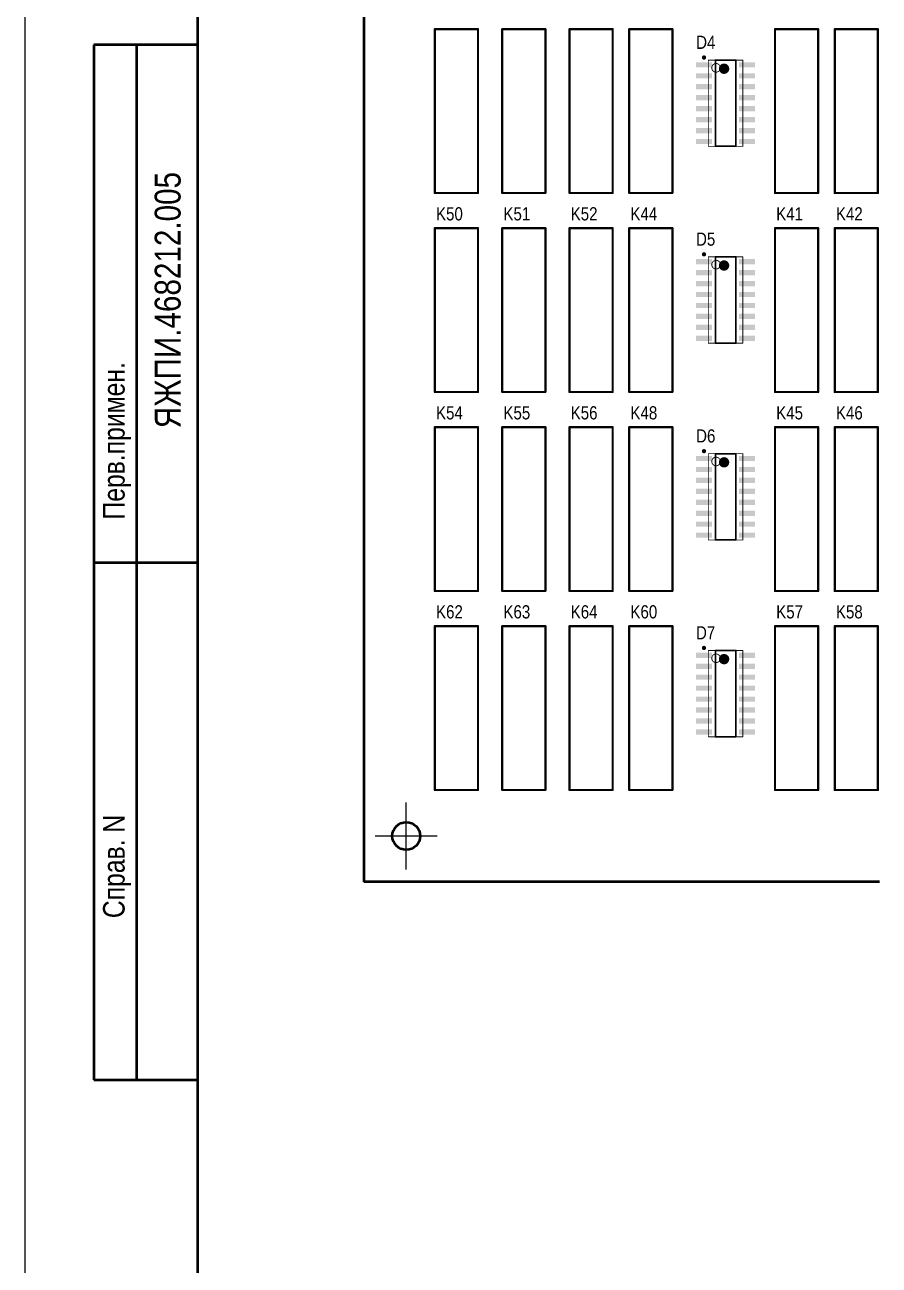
# Model space of a CAD drawing. Header units: millimetres. Extents: x 7140 to 8879, y -16257 to -5062.
# Drawn here: x 7139.6 to 7238.6, y -14798.5 to -14654.7 of the extents above; entities that cross this region are included whole.
import ezdxf

# ---------------------------------------------------------------- set-up
doc = ezdxf.new("R2010")
doc.units = ezdxf.units.MM
doc.linetypes.add('CENTER2', pattern=[28.575, 19.05, -3.175, 3.175, -3.175])
for name, color, linetype in [('BottomSolder', 6, 'Continuous'), ('Mechanical13', 56, 'Continuous'), ('TONK', 7, 'Continuous'), ('TopOverlay', 2, 'Continuous'), ('TopSolder', 216, 'Continuous'), ('Wire', 6, 'Continuous')]:
    doc.layers.add(name, color=color, linetype=linetype)
doc.layers.add('Gate', color=60, linetype='Continuous', lineweight=35)
doc.styles.get("Standard").update_dxf_attribs({"font": 'ARIALN.TTF', "height": 3.4})

msp = doc.modelspace()

# ---------------------------------------------------------------- linework, layer by layer
at = {"layer": 'BottomSolder', "lineweight": 50}
for p in [(7178.87499, -14560.5602), (7238.60301, -14754.0777)]:
    msp.add_line(p, (7178.87499, -14754.0777), dxfattribs=at)
at = {"layer": 'Gate', "color": 0, "lineweight": 50}
for p, q in [((7159.57875, -14533.53316), (7159.57875, -14944.0389)), ((7159.57875, -14657.0389), (7147.57875, -14657.0389)), ((7147.57875, -14657.0389), (7147.57875, -14777.0389)), ((7152.57875, -14777.0389), (7152.57875, -14657.0389)), ((7147.57875, -14717.0389), (7159.57875, -14717.0389)), ((7147.57875, -14777.0389), (7159.57875, -14777.0389))]:
    msp.add_line(p, q, dxfattribs=at)
at = {"layer": 'Gate', "color": 0}
msp.add_line((7159.57875, -14777.0389), (7159.57875, -14657.0389), dxfattribs=at)
at = {"layer": 'Mechanical13', "const_width": 0.1}
for points in [[(7218.78496, -14658.79306), (7222.785, -14658.79306)], [(7218.78496, -14668.79304), (7218.78496, -14658.79306)], [(7222.785, -14668.79304), (7222.785, -14658.79306)], [(7218.78496, -14668.79304), (7222.785, -14668.79304)], [(7218.78496, -14681.61674), (7222.785, -14681.61674)], [(7218.78496, -14691.61672), (7218.78496, -14681.61674)], [(7222.785, -14691.61672), (7222.785, -14681.61674)], [(7218.78496, -14691.61672), (7222.785, -14691.61672)], [(7218.78496, -14704.44047), (7222.785, -14704.44047)], [(7218.78496, -14714.4405), (7218.78496, -14704.44047)], [(7222.785, -14714.4405), (7222.785, -14704.44047)], [(7218.78496, -14714.4405), (7222.785, -14714.4405)], [(7218.78496, -14727.2642), (7222.785, -14727.2642)], [(7218.78496, -14737.26418), (7218.78496, -14727.2642)], [(7222.785, -14737.26418), (7222.785, -14727.2642)], [(7218.78496, -14737.26418), (7222.785, -14737.26418)]]:
    msp.add_lwpolyline(points, dxfattribs=at)
at = {"layer": 'Mechanical13'}
for points, const_width in [([(7218.75996, -14658.79306, 1), (7218.80995, -14658.79306, 1)], 0.05), ([(7218.75996, -14658.79306, 1), (7218.80995, -14658.79306, 1)], 0.05), ([(7222.76, -14658.79306, 1), (7222.81, -14658.79306, 1)], 0.05), ([(7222.76, -14658.79306, 1), (7222.81, -14658.79306, 1)], 0.05), ([(7220.18499, -14659.69306, 1), (7219.18499, -14659.69306, 1)], 0.1), ([(7219.15999, -14659.69306, 1), (7219.20999, -14659.69306, 1)], 0.05), ([(7220.15999, -14659.69306, 1), (7220.20999, -14659.69306, 1)], 0.05), ([(7218.75996, -14668.79304, 1), (7218.80995, -14668.79304, 1)], 0.05), ([(7218.75996, -14668.79304, 1), (7218.80995, -14668.79304, 1)], 0.05), ([(7222.76, -14668.79304, 1), (7222.81, -14668.79304, 1)], 0.05), ([(7222.76, -14668.79304, 1), (7222.81, -14668.79304, 1)], 0.05), ([(7218.75996, -14681.61674, 1), (7218.80995, -14681.61674, 1)], 0.05), ([(7218.75996, -14681.61674, 1), (7218.80995, -14681.61674, 1)], 0.05), ([(7222.76, -14681.61674, 1), (7222.81, -14681.61674, 1)], 0.05), ([(7222.76, -14681.61674, 1), (7222.81, -14681.61674, 1)], 0.05), ([(7220.18499, -14682.51674, 1), (7219.18499, -14682.51674, 1)], 0.1), ([(7219.15999, -14682.51674, 1), (7219.20999, -14682.51674, 1)], 0.05), ([(7220.15999, -14682.51674, 1), (7220.20999, -14682.51674, 1)], 0.05), ([(7218.75996, -14691.61672, 1), (7218.80995, -14691.61672, 1)], 0.05), ([(7218.75996, -14691.61672, 1), (7218.80995, -14691.61672, 1)], 0.05), ([(7222.76, -14691.61672, 1), (7222.81, -14691.61672, 1)], 0.05), ([(7222.76, -14691.61672, 1), (7222.81, -14691.61672, 1)], 0.05), ([(7218.75996, -14704.44047, 1), (7218.80995, -14704.44047, 1)], 0.05), ([(7218.75996, -14704.44047, 1), (7218.80995, -14704.44047, 1)], 0.05), ([(7220.18499, -14705.34047, 1), (7219.18499, -14705.34047, 1)], 0.1), ([(7222.76, -14704.44047, 1), (7222.81, -14704.44047, 1)], 0.05), ([(7222.76, -14704.44047, 1), (7222.81, -14704.44047, 1)], 0.05), ([(7219.15999, -14705.34047, 1), (7219.20999, -14705.34047, 1)], 0.05), ([(7220.15999, -14705.34047, 1), (7220.20999, -14705.34047, 1)], 0.05), ([(7218.75996, -14714.4405, 1), (7218.80995, -14714.4405, 1)], 0.05), ([(7218.75996, -14714.4405, 1), (7218.80995, -14714.4405, 1)], 0.05), ([(7222.76, -14714.4405, 1), (7222.81, -14714.4405, 1)], 0.05), ([(7222.76, -14714.4405, 1), (7222.81, -14714.4405, 1)], 0.05), ([(7218.75996, -14727.2642, 1), (7218.80995, -14727.2642, 1)], 0.05), ([(7218.75996, -14727.2642, 1), (7218.80995, -14727.2642, 1)], 0.05), ([(7220.18499, -14728.1642, 1), (7219.18499, -14728.1642, 1)], 0.1), ([(7222.76, -14727.2642, 1), (7222.81, -14727.2642, 1)], 0.05), ([(7222.76, -14727.2642, 1), (7222.81, -14727.2642, 1)], 0.05), ([(7219.15999, -14728.1642, 1), (7219.20999, -14728.1642, 1)], 0.05), ([(7220.15999, -14728.1642, 1), (7220.20999, -14728.1642, 1)], 0.05), ([(7218.75996, -14737.26418, 1), (7218.80995, -14737.26418, 1)], 0.05), ([(7218.75996, -14737.26418, 1), (7218.80995, -14737.26418, 1)], 0.05), ([(7222.76, -14737.26418, 1), (7222.81, -14737.26418, 1)], 0.05), ([(7222.76, -14737.26418, 1), (7222.81, -14737.26418, 1)], 0.05)]:
    msp.add_lwpolyline(points, format="xyb", close=True, dxfattribs=dict(at, const_width=const_width))
at = {"layer": 'TONK', "linetype": 'CENTER2'}
for p, q in [((7183.77749, -14752.66794), (7183.77749, -14744.88746)), ((7187.38199, -14748.7777), (7180.17298, -14748.7777))]:
    msp.add_line(p, q, dxfattribs=at)
at = {"layer": 'TopOverlay'}
for points, const_width in [([(7187.09556, -14674.20405), (7187.09556, -14655.20704)], 0.254), ([(7187.09556, -14655.20704), (7192.09855, -14655.20704)], 0.254), ([(7192.09855, -14674.20705), (7192.09855, -14655.20704)], 0.254), ([(7194.9055, -14674.20405), (7194.9055, -14655.20704)], 0.254), ([(7194.9055, -14655.20704), (7199.90849, -14655.20704)], 0.254), ([(7199.90849, -14674.20705), (7199.90849, -14655.20704)], 0.254), ([(7202.70101, -14674.20405), (7202.70101, -14655.20704)], 0.254), ([(7202.70101, -14655.20704), (7207.704, -14655.20704)], 0.254), ([(7207.704, -14674.20705), (7207.704, -14655.20704)], 0.254), ([(7209.62251, -14674.20405), (7209.62251, -14655.20704)], 0.254), ([(7209.62251, -14655.20704), (7214.6255, -14655.20704)], 0.254), ([(7214.6255, -14674.20705), (7214.6255, -14655.20704)], 0.254), ([(7226.51351, -14674.20405), (7226.51351, -14655.20704)], 0.254), ([(7226.51351, -14655.20704), (7231.51655, -14655.20704)], 0.254), ([(7231.51655, -14674.20705), (7231.51655, -14655.20704)], 0.254), ([(7233.43501, -14674.20405), (7233.43501, -14655.20704)], 0.254), ([(7233.43501, -14655.20704), (7238.438, -14655.20704)], 0.254), ([(7238.438, -14674.20705), (7238.438, -14655.20704)], 0.254), ([(7219.61, -14658.79306), (7221.95996, -14658.79306)], 0.2), ([(7219.61, -14668.79304), (7219.61, -14658.79306)], 0.2), ([(7221.95996, -14668.79304), (7221.95996, -14658.79306)], 0.2), ([(7219.61, -14668.79304), (7221.95996, -14668.79304)], 0.2), ([(7187.09556, -14674.20405), (7187.09856, -14674.20705)], 0.254), ([(7187.09856, -14674.20705), (7192.09855, -14674.20705)], 0.254), ([(7194.9055, -14674.20405), (7194.9085, -14674.20705)], 0.254), ([(7194.9085, -14674.20705), (7199.90849, -14674.20705)], 0.254), ([(7202.70101, -14674.20405), (7202.70401, -14674.20705)], 0.254), ([(7202.70401, -14674.20705), (7207.704, -14674.20705)], 0.254), ([(7209.62251, -14674.20405), (7209.62551, -14674.20705)], 0.254), ([(7209.62551, -14674.20705), (7214.6255, -14674.20705)], 0.254), ([(7226.51351, -14674.20405), (7226.51656, -14674.20705)], 0.254), ([(7226.51656, -14674.20705), (7231.51655, -14674.20705)], 0.254), ([(7233.43501, -14674.20405), (7233.43801, -14674.20705)], 0.254), ([(7233.43801, -14674.20705), (7238.438, -14674.20705)], 0.254), ([(7187.09556, -14697.28178), (7187.09556, -14678.28477)], 0.254), ([(7187.09556, -14678.28477), (7192.0986, -14678.28477)], 0.254), ([(7192.0986, -14697.28478), (7192.0986, -14678.28477)], 0.254), ([(7194.9055, -14697.28178), (7194.9055, -14678.28477)], 0.254), ([(7194.9055, -14678.28477), (7199.90849, -14678.28477)], 0.254), ([(7199.90849, -14697.28478), (7199.90849, -14678.28477)], 0.254), ([(7202.70101, -14697.28178), (7202.70101, -14678.28477)], 0.254), ([(7202.70101, -14678.28477), (7207.704, -14678.28477)], 0.254), ([(7207.704, -14697.28478), (7207.704, -14678.28477)], 0.254), ([(7209.62251, -14697.28178), (7209.62251, -14678.28477)], 0.254), ([(7209.62251, -14678.28477), (7214.6255, -14678.28477)], 0.254), ([(7214.6255, -14697.28478), (7214.6255, -14678.28477)], 0.254), ([(7226.51351, -14697.28178), (7226.51351, -14678.28477)], 0.254), ([(7226.51351, -14678.28477), (7231.5165, -14678.28477)], 0.254), ([(7231.5165, -14697.28478), (7231.5165, -14678.28477)], 0.254), ([(7233.43501, -14697.28178), (7233.43501, -14678.28477)], 0.254), ([(7233.43501, -14678.28477), (7238.43805, -14678.28477)], 0.254), ([(7238.43805, -14697.28478), (7238.43805, -14678.28477)], 0.254), ([(7219.61, -14681.61674), (7221.95996, -14681.61674)], 0.2), ([(7219.61, -14691.61672), (7219.61, -14681.61674)], 0.2), ([(7221.95996, -14691.61672), (7221.95996, -14681.61674)], 0.2), ([(7219.61, -14691.61672), (7221.95996, -14691.61672)], 0.2), ([(7187.09556, -14697.28178), (7187.09856, -14697.28478)], 0.254), ([(7187.09856, -14697.28478), (7192.0986, -14697.28478)], 0.254), ([(7194.9055, -14697.28178), (7194.9085, -14697.28478)], 0.254), ([(7194.9085, -14697.28478), (7199.90849, -14697.28478)], 0.254), ([(7202.70101, -14697.28178), (7202.70401, -14697.28478)], 0.254), ([(7202.70401, -14697.28478), (7207.704, -14697.28478)], 0.254), ([(7209.62251, -14697.28178), (7209.62551, -14697.28478)], 0.254), ([(7209.62551, -14697.28478), (7214.6255, -14697.28478)], 0.254), ([(7226.51351, -14697.28178), (7226.51651, -14697.28478)], 0.254), ([(7226.51651, -14697.28478), (7231.5165, -14697.28478)], 0.254), ([(7233.43501, -14697.28178), (7233.43801, -14697.28478)], 0.254), ([(7233.43801, -14697.28478), (7238.43805, -14697.28478)], 0.254), ([(7187.09556, -14720.35946), (7187.09556, -14701.36244)], 0.254), ([(7187.09556, -14701.36244), (7192.09855, -14701.36244)], 0.254), ([(7192.09855, -14720.36246), (7192.09855, -14701.36244)], 0.254), ([(7194.9055, -14720.35946), (7194.9055, -14701.36244)], 0.254), ([(7194.9055, -14701.36244), (7199.90849, -14701.36244)], 0.254), ([(7199.90849, -14720.36246), (7199.90849, -14701.36244)], 0.254), ([(7202.70101, -14720.35946), (7202.70101, -14701.36244)], 0.254), ([(7202.70101, -14701.36244), (7207.704, -14701.36244)], 0.254), ([(7207.704, -14720.36246), (7207.704, -14701.36244)], 0.254), ([(7209.62251, -14720.35946), (7209.62251, -14701.36244)], 0.254), ([(7209.62251, -14701.36244), (7214.6255, -14701.36244)], 0.254), ([(7214.6255, -14720.36246), (7214.6255, -14701.36244)], 0.254), ([(7226.51351, -14720.35946), (7226.51351, -14701.36244)], 0.254), ([(7226.51351, -14701.36244), (7231.51655, -14701.36244)], 0.254), ([(7231.51655, -14720.36246), (7231.51655, -14701.36244)], 0.254), ([(7233.43501, -14720.35946), (7233.43501, -14701.36244)], 0.254), ([(7233.43501, -14701.36244), (7238.438, -14701.36244)], 0.254), ([(7238.438, -14720.36246), (7238.438, -14701.36244)], 0.254), ([(7219.61, -14704.44047), (7221.95996, -14704.44047)], 0.2), ([(7219.61, -14714.4405), (7219.61, -14704.44047)], 0.2), ([(7221.95996, -14714.4405), (7221.95996, -14704.44047)], 0.2), ([(7219.61, -14714.4405), (7221.95996, -14714.4405)], 0.2), ([(7187.09556, -14720.35946), (7187.09856, -14720.36246)], 0.254), ([(7187.09856, -14720.36246), (7192.09855, -14720.36246)], 0.254), ([(7194.9055, -14720.35946), (7194.9085, -14720.36246)], 0.254), ([(7194.9085, -14720.36246), (7199.90849, -14720.36246)], 0.254), ([(7202.70101, -14720.35946), (7202.70401, -14720.36246)], 0.254), ([(7202.70401, -14720.36246), (7207.704, -14720.36246)], 0.254), ([(7209.62251, -14720.35946), (7209.62551, -14720.36246)], 0.254), ([(7209.62551, -14720.36246), (7214.6255, -14720.36246)], 0.254), ([(7226.51351, -14720.35946), (7226.51656, -14720.36246)], 0.254), ([(7226.51656, -14720.36246), (7231.51655, -14720.36246)], 0.254), ([(7233.43501, -14720.35946), (7233.43801, -14720.36246)], 0.254), ([(7233.43801, -14720.36246), (7238.438, -14720.36246)], 0.254), ([(7187.09556, -14743.43719), (7187.09556, -14724.44017)], 0.254), ([(7187.09556, -14724.44017), (7192.09855, -14724.44017)], 0.254), ([(7192.09855, -14743.44019), (7192.09855, -14724.44017)], 0.254), ([(7194.9055, -14743.43719), (7194.9055, -14724.44017)], 0.254), ([(7194.9055, -14724.44017), (7199.90849, -14724.44017)], 0.254), ([(7199.90849, -14743.44019), (7199.90849, -14724.44017)], 0.254), ([(7202.70101, -14743.43719), (7202.70101, -14724.44017)], 0.254), ([(7202.70101, -14724.44017), (7207.704, -14724.44017)], 0.254), ([(7207.704, -14743.44019), (7207.704, -14724.44017)], 0.254), ([(7209.62251, -14743.43719), (7209.62251, -14724.44017)], 0.254), ([(7209.62251, -14724.44017), (7214.6255, -14724.44017)], 0.254), ([(7214.6255, -14743.44019), (7214.6255, -14724.44017)], 0.254), ([(7226.51351, -14743.43719), (7226.51351, -14724.44017)], 0.254), ([(7226.51351, -14724.44017), (7231.5165, -14724.44017)], 0.254), ([(7231.5165, -14743.44019), (7231.5165, -14724.44017)], 0.254), ([(7233.43501, -14743.43719), (7233.43501, -14724.44017)], 0.254), ([(7233.43501, -14724.44017), (7238.43805, -14724.44017)], 0.254), ([(7238.43805, -14743.44019), (7238.43805, -14724.44017)], 0.254), ([(7219.61, -14727.2642), (7221.95996, -14727.2642)], 0.2), ([(7219.61, -14737.26418), (7219.61, -14727.2642)], 0.2), ([(7221.95996, -14737.26418), (7221.95996, -14727.2642)], 0.2), ([(7219.61, -14737.26418), (7221.95996, -14737.26418)], 0.2), ([(7187.09556, -14743.43719), (7187.09856, -14743.44019)], 0.254), ([(7187.09856, -14743.44019), (7192.09855, -14743.44019)], 0.254), ([(7194.9055, -14743.43719), (7194.9085, -14743.44019)], 0.254), ([(7194.9085, -14743.44019), (7199.90849, -14743.44019)], 0.254), ([(7202.70101, -14743.43719), (7202.70401, -14743.44019)], 0.254), ([(7202.70401, -14743.44019), (7207.704, -14743.44019)], 0.254), ([(7209.62251, -14743.43719), (7209.62551, -14743.44019)], 0.254), ([(7209.62551, -14743.44019), (7214.6255, -14743.44019)], 0.254), ([(7226.51351, -14743.43719), (7226.51651, -14743.44019)], 0.254), ([(7226.51651, -14743.44019), (7231.5165, -14743.44019)], 0.254), ([(7233.43501, -14743.43719), (7233.43801, -14743.44019)], 0.254), ([(7233.43801, -14743.44019), (7238.43805, -14743.44019)], 0.254)]:
    msp.add_lwpolyline(points, dxfattribs=dict(at, const_width=const_width))
for points, const_width in [([(7187.03206, -14655.20704, 1), (7187.15906, -14655.20704, 1)], 0.127), ([(7187.03206, -14655.20704, 1), (7187.15906, -14655.20704, 1)], 0.127), ([(7192.03505, -14655.20704, 1), (7192.16205, -14655.20704, 1)], 0.127), ([(7192.03505, -14655.20704, 1), (7192.16205, -14655.20704, 1)], 0.127), ([(7194.842, -14655.20704, 1), (7194.969, -14655.20704, 1)], 0.127), ([(7194.842, -14655.20704, 1), (7194.969, -14655.20704, 1)], 0.127), ([(7199.84499, -14655.20704, 1), (7199.97199, -14655.20704, 1)], 0.127), ([(7199.84499, -14655.20704, 1), (7199.97199, -14655.20704, 1)], 0.127), ([(7202.63751, -14655.20704, 1), (7202.76451, -14655.20704, 1)], 0.127), ([(7202.63751, -14655.20704, 1), (7202.76451, -14655.20704, 1)], 0.127), ([(7207.6405, -14655.20704, 1), (7207.7675, -14655.20704, 1)], 0.127), ([(7207.6405, -14655.20704, 1), (7207.7675, -14655.20704, 1)], 0.127), ([(7209.55901, -14655.20704, 1), (7209.68601, -14655.20704, 1)], 0.127), ([(7209.55901, -14655.20704, 1), (7209.68601, -14655.20704, 1)], 0.127), ([(7214.562, -14655.20704, 1), (7214.689, -14655.20704, 1)], 0.127), ([(7214.562, -14655.20704, 1), (7214.689, -14655.20704, 1)], 0.127), ([(7226.45001, -14655.20704, 1), (7226.57701, -14655.20704, 1)], 0.127), ([(7226.45001, -14655.20704, 1), (7226.57701, -14655.20704, 1)], 0.127), ([(7231.45305, -14655.20704, 1), (7231.58005, -14655.20704, 1)], 0.127), ([(7231.45305, -14655.20704, 1), (7231.58005, -14655.20704, 1)], 0.127), ([(7233.37151, -14655.20704, 1), (7233.49851, -14655.20704, 1)], 0.127), ([(7233.37151, -14655.20704, 1), (7233.49851, -14655.20704, 1)], 0.127), ([(7238.3745, -14655.20704, 1), (7238.5015, -14655.20704, 1)], 0.127), ([(7238.3745, -14655.20704, 1), (7238.5015, -14655.20704, 1)], 0.127), ([(7218.40999, -14658.49806, 1), (7218.15999, -14658.49806, 1)], 0.25), ([(7218.09749, -14658.49806, 1), (7218.22249, -14658.49806, 1)], 0.125), ([(7218.34749, -14658.49806, 1), (7218.47249, -14658.49806, 1)], 0.125), ([(7219.56, -14658.79306, 1), (7219.66, -14658.79306, 1)], 0.1), ([(7219.56, -14658.79306, 1), (7219.66, -14658.79306, 1)], 0.1), ([(7221.90996, -14658.79306, 1), (7222.00996, -14658.79306, 1)], 0.1), ([(7221.90996, -14658.79306, 1), (7222.00996, -14658.79306, 1)], 0.1), ([(7220.90999, -14659.79306, 1), (7220.30999, -14659.79306, 1)], 0.6), ([(7220.15999, -14659.79306, 1), (7220.45999, -14659.79306, 1)], 0.3), ([(7220.75999, -14659.79306, 1), (7221.05999, -14659.79306, 1)], 0.3), ([(7219.56, -14668.79304, 1), (7219.66, -14668.79304, 1)], 0.1), ([(7219.56, -14668.79304, 1), (7219.66, -14668.79304, 1)], 0.1), ([(7221.90996, -14668.79304, 1), (7222.00996, -14668.79304, 1)], 0.1), ([(7221.90996, -14668.79304, 1), (7222.00996, -14668.79304, 1)], 0.1), ([(7187.03206, -14674.20405, 1), (7187.15906, -14674.20405, 1)], 0.127), ([(7187.03206, -14674.20405, 1), (7187.15906, -14674.20405, 1)], 0.127), ([(7187.03506, -14674.20705, 1), (7187.16206, -14674.20705, 1)], 0.127), ([(7187.03506, -14674.20705, 1), (7187.16206, -14674.20705, 1)], 0.127), ([(7192.03505, -14674.20705, 1), (7192.16205, -14674.20705, 1)], 0.127), ([(7192.03505, -14674.20705, 1), (7192.16205, -14674.20705, 1)], 0.127), ([(7194.842, -14674.20405, 1), (7194.969, -14674.20405, 1)], 0.127), ([(7194.842, -14674.20405, 1), (7194.969, -14674.20405, 1)], 0.127), ([(7194.845, -14674.20705, 1), (7194.972, -14674.20705, 1)], 0.127), ([(7194.845, -14674.20705, 1), (7194.972, -14674.20705, 1)], 0.127), ([(7199.84499, -14674.20705, 1), (7199.97199, -14674.20705, 1)], 0.127), ([(7199.84499, -14674.20705, 1), (7199.97199, -14674.20705, 1)], 0.127), ([(7202.63751, -14674.20405, 1), (7202.76451, -14674.20405, 1)], 0.127), ([(7202.63751, -14674.20405, 1), (7202.76451, -14674.20405, 1)], 0.127), ([(7202.64051, -14674.20705, 1), (7202.76751, -14674.20705, 1)], 0.127), ([(7202.64051, -14674.20705, 1), (7202.76751, -14674.20705, 1)], 0.127), ([(7207.6405, -14674.20705, 1), (7207.7675, -14674.20705, 1)], 0.127), ([(7207.6405, -14674.20705, 1), (7207.7675, -14674.20705, 1)], 0.127), ([(7209.55901, -14674.20405, 1), (7209.68601, -14674.20405, 1)], 0.127), ([(7209.55901, -14674.20405, 1), (7209.68601, -14674.20405, 1)], 0.127), ([(7209.56201, -14674.20705, 1), (7209.68901, -14674.20705, 1)], 0.127), ([(7209.56201, -14674.20705, 1), (7209.68901, -14674.20705, 1)], 0.127), ([(7214.562, -14674.20705, 1), (7214.689, -14674.20705, 1)], 0.127), ([(7214.562, -14674.20705, 1), (7214.689, -14674.20705, 1)], 0.127), ([(7226.45001, -14674.20405, 1), (7226.57701, -14674.20405, 1)], 0.127), ([(7226.45001, -14674.20405, 1), (7226.57701, -14674.20405, 1)], 0.127), ([(7226.45306, -14674.20705, 1), (7226.58006, -14674.20705, 1)], 0.127), ([(7226.45306, -14674.20705, 1), (7226.58006, -14674.20705, 1)], 0.127), ([(7231.45305, -14674.20705, 1), (7231.58005, -14674.20705, 1)], 0.127), ([(7231.45305, -14674.20705, 1), (7231.58005, -14674.20705, 1)], 0.127), ([(7233.37151, -14674.20405, 1), (7233.49851, -14674.20405, 1)], 0.127), ([(7233.37151, -14674.20405, 1), (7233.49851, -14674.20405, 1)], 0.127), ([(7233.37451, -14674.20705, 1), (7233.50151, -14674.20705, 1)], 0.127), ([(7233.37451, -14674.20705, 1), (7233.50151, -14674.20705, 1)], 0.127), ([(7238.3745, -14674.20705, 1), (7238.5015, -14674.20705, 1)], 0.127), ([(7238.3745, -14674.20705, 1), (7238.5015, -14674.20705, 1)], 0.127), ([(7187.03206, -14678.28477, 1), (7187.15906, -14678.28477, 1)], 0.127), ([(7187.03206, -14678.28477, 1), (7187.15906, -14678.28477, 1)], 0.127), ([(7192.0351, -14678.28477, 1), (7192.1621, -14678.28477, 1)], 0.127), ([(7192.0351, -14678.28477, 1), (7192.1621, -14678.28477, 1)], 0.127), ([(7194.842, -14678.28477, 1), (7194.969, -14678.28477, 1)], 0.127), ([(7194.842, -14678.28477, 1), (7194.969, -14678.28477, 1)], 0.127), ([(7199.84499, -14678.28477, 1), (7199.97199, -14678.28477, 1)], 0.127), ([(7199.84499, -14678.28477, 1), (7199.97199, -14678.28477, 1)], 0.127), ([(7202.63751, -14678.28477, 1), (7202.76451, -14678.28477, 1)], 0.127), ([(7202.63751, -14678.28477, 1), (7202.76451, -14678.28477, 1)], 0.127), ([(7207.6405, -14678.28477, 1), (7207.7675, -14678.28477, 1)], 0.127), ([(7207.6405, -14678.28477, 1), (7207.7675, -14678.28477, 1)], 0.127), ([(7209.55901, -14678.28477, 1), (7209.68601, -14678.28477, 1)], 0.127), ([(7209.55901, -14678.28477, 1), (7209.68601, -14678.28477, 1)], 0.127), ([(7214.562, -14678.28477, 1), (7214.689, -14678.28477, 1)], 0.127), ([(7214.562, -14678.28477, 1), (7214.689, -14678.28477, 1)], 0.127), ([(7226.45001, -14678.28477, 1), (7226.57701, -14678.28477, 1)], 0.127), ([(7226.45001, -14678.28477, 1), (7226.57701, -14678.28477, 1)], 0.127), ([(7231.453, -14678.28477, 1), (7231.58, -14678.28477, 1)], 0.127), ([(7231.453, -14678.28477, 1), (7231.58, -14678.28477, 1)], 0.127), ([(7233.37151, -14678.28477, 1), (7233.49851, -14678.28477, 1)], 0.127), ([(7233.37151, -14678.28477, 1), (7233.49851, -14678.28477, 1)], 0.127), ([(7238.37455, -14678.28477, 1), (7238.50155, -14678.28477, 1)], 0.127), ([(7238.37455, -14678.28477, 1), (7238.50155, -14678.28477, 1)], 0.127), ([(7218.40999, -14681.32174, 1), (7218.15999, -14681.32174, 1)], 0.25), ([(7218.09749, -14681.32174, 1), (7218.22249, -14681.32174, 1)], 0.125), ([(7218.34749, -14681.32174, 1), (7218.47249, -14681.32174, 1)], 0.125), ([(7219.56, -14681.61674, 1), (7219.66, -14681.61674, 1)], 0.1), ([(7219.56, -14681.61674, 1), (7219.66, -14681.61674, 1)], 0.1), ([(7221.90996, -14681.61674, 1), (7222.00996, -14681.61674, 1)], 0.1), ([(7221.90996, -14681.61674, 1), (7222.00996, -14681.61674, 1)], 0.1), ([(7220.90999, -14682.61674, 1), (7220.30999, -14682.61674, 1)], 0.6), ([(7220.15999, -14682.61674, 1), (7220.45999, -14682.61674, 1)], 0.3), ([(7220.75999, -14682.61674, 1), (7221.05999, -14682.61674, 1)], 0.3), ([(7219.56, -14691.61672, 1), (7219.66, -14691.61672, 1)], 0.1), ([(7219.56, -14691.61672, 1), (7219.66, -14691.61672, 1)], 0.1), ([(7221.90996, -14691.61672, 1), (7222.00996, -14691.61672, 1)], 0.1), ([(7221.90996, -14691.61672, 1), (7222.00996, -14691.61672, 1)], 0.1), ([(7187.03206, -14697.28178, 1), (7187.15906, -14697.28178, 1)], 0.127), ([(7187.03206, -14697.28178, 1), (7187.15906, -14697.28178, 1)], 0.127), ([(7187.03506, -14697.28478, 1), (7187.16206, -14697.28478, 1)], 0.127), ([(7187.03506, -14697.28478, 1), (7187.16206, -14697.28478, 1)], 0.127), ([(7192.0351, -14697.28478, 1), (7192.1621, -14697.28478, 1)], 0.127), ([(7192.0351, -14697.28478, 1), (7192.1621, -14697.28478, 1)], 0.127), ([(7194.842, -14697.28178, 1), (7194.969, -14697.28178, 1)], 0.127), ([(7194.842, -14697.28178, 1), (7194.969, -14697.28178, 1)], 0.127), ([(7194.845, -14697.28478, 1), (7194.972, -14697.28478, 1)], 0.127), ([(7194.845, -14697.28478, 1), (7194.972, -14697.28478, 1)], 0.127), ([(7199.84499, -14697.28478, 1), (7199.97199, -14697.28478, 1)], 0.127), ([(7199.84499, -14697.28478, 1), (7199.97199, -14697.28478, 1)], 0.127), ([(7202.63751, -14697.28178, 1), (7202.76451, -14697.28178, 1)], 0.127), ([(7202.63751, -14697.28178, 1), (7202.76451, -14697.28178, 1)], 0.127), ([(7202.64051, -14697.28478, 1), (7202.76751, -14697.28478, 1)], 0.127), ([(7202.64051, -14697.28478, 1), (7202.76751, -14697.28478, 1)], 0.127), ([(7207.6405, -14697.28478, 1), (7207.7675, -14697.28478, 1)], 0.127), ([(7207.6405, -14697.28478, 1), (7207.7675, -14697.28478, 1)], 0.127), ([(7209.55901, -14697.28178, 1), (7209.68601, -14697.28178, 1)], 0.127), ([(7209.55901, -14697.28178, 1), (7209.68601, -14697.28178, 1)], 0.127), ([(7209.56201, -14697.28478, 1), (7209.68901, -14697.28478, 1)], 0.127), ([(7209.56201, -14697.28478, 1), (7209.68901, -14697.28478, 1)], 0.127), ([(7214.562, -14697.28478, 1), (7214.689, -14697.28478, 1)], 0.127), ([(7214.562, -14697.28478, 1), (7214.689, -14697.28478, 1)], 0.127), ([(7226.45001, -14697.28178, 1), (7226.57701, -14697.28178, 1)], 0.127), ([(7226.45001, -14697.28178, 1), (7226.57701, -14697.28178, 1)], 0.127), ([(7226.45301, -14697.28478, 1), (7226.58001, -14697.28478, 1)], 0.127), ([(7226.45301, -14697.28478, 1), (7226.58001, -14697.28478, 1)], 0.127), ([(7231.453, -14697.28478, 1), (7231.58, -14697.28478, 1)], 0.127), ([(7231.453, -14697.28478, 1), (7231.58, -14697.28478, 1)], 0.127), ([(7233.37151, -14697.28178, 1), (7233.49851, -14697.28178, 1)], 0.127), ([(7233.37151, -14697.28178, 1), (7233.49851, -14697.28178, 1)], 0.127), ([(7233.37451, -14697.28478, 1), (7233.50151, -14697.28478, 1)], 0.127), ([(7233.37451, -14697.28478, 1), (7233.50151, -14697.28478, 1)], 0.127), ([(7238.37455, -14697.28478, 1), (7238.50155, -14697.28478, 1)], 0.127), ([(7238.37455, -14697.28478, 1), (7238.50155, -14697.28478, 1)], 0.127), ([(7187.03206, -14701.36244, 1), (7187.15906, -14701.36244, 1)], 0.127), ([(7187.03206, -14701.36244, 1), (7187.15906, -14701.36244, 1)], 0.127), ([(7192.03505, -14701.36244, 1), (7192.16205, -14701.36244, 1)], 0.127), ([(7192.03505, -14701.36244, 1), (7192.16205, -14701.36244, 1)], 0.127), ([(7194.842, -14701.36244, 1), (7194.969, -14701.36244, 1)], 0.127), ([(7194.842, -14701.36244, 1), (7194.969, -14701.36244, 1)], 0.127), ([(7199.84499, -14701.36244, 1), (7199.97199, -14701.36244, 1)], 0.127), ([(7199.84499, -14701.36244, 1), (7199.97199, -14701.36244, 1)], 0.127), ([(7202.63751, -14701.36244, 1), (7202.76451, -14701.36244, 1)], 0.127), ([(7202.63751, -14701.36244, 1), (7202.76451, -14701.36244, 1)], 0.127), ([(7207.6405, -14701.36244, 1), (7207.7675, -14701.36244, 1)], 0.127), ([(7207.6405, -14701.36244, 1), (7207.7675, -14701.36244, 1)], 0.127), ([(7209.55901, -14701.36244, 1), (7209.68601, -14701.36244, 1)], 0.127), ([(7209.55901, -14701.36244, 1), (7209.68601, -14701.36244, 1)], 0.127), ([(7214.562, -14701.36244, 1), (7214.689, -14701.36244, 1)], 0.127), ([(7214.562, -14701.36244, 1), (7214.689, -14701.36244, 1)], 0.127), ([(7226.45001, -14701.36244, 1), (7226.57701, -14701.36244, 1)], 0.127), ([(7226.45001, -14701.36244, 1), (7226.57701, -14701.36244, 1)], 0.127), ([(7231.45305, -14701.36244, 1), (7231.58005, -14701.36244, 1)], 0.127), ([(7231.45305, -14701.36244, 1), (7231.58005, -14701.36244, 1)], 0.127), ([(7233.37151, -14701.36244, 1), (7233.49851, -14701.36244, 1)], 0.127), ([(7233.37151, -14701.36244, 1), (7233.49851, -14701.36244, 1)], 0.127), ([(7238.3745, -14701.36244, 1), (7238.5015, -14701.36244, 1)], 0.127), ([(7238.3745, -14701.36244, 1), (7238.5015, -14701.36244, 1)], 0.127), ([(7218.40999, -14704.14547, 1), (7218.15999, -14704.14547, 1)], 0.25), ([(7218.09749, -14704.14547, 1), (7218.22249, -14704.14547, 1)], 0.125), ([(7218.34749, -14704.14547, 1), (7218.47249, -14704.14547, 1)], 0.125), ([(7219.56, -14704.44047, 1), (7219.66, -14704.44047, 1)], 0.1), ([(7219.56, -14704.44047, 1), (7219.66, -14704.44047, 1)], 0.1), ([(7221.90996, -14704.44047, 1), (7222.00996, -14704.44047, 1)], 0.1), ([(7221.90996, -14704.44047, 1), (7222.00996, -14704.44047, 1)], 0.1), ([(7220.90999, -14705.44047, 1), (7220.30999, -14705.44047, 1)], 0.6), ([(7220.15999, -14705.44047, 1), (7220.45999, -14705.44047, 1)], 0.3), ([(7220.75999, -14705.44047, 1), (7221.05999, -14705.44047, 1)], 0.3), ([(7219.56, -14714.4405, 1), (7219.66, -14714.4405, 1)], 0.1), ([(7219.56, -14714.4405, 1), (7219.66, -14714.4405, 1)], 0.1), ([(7221.90996, -14714.4405, 1), (7222.00996, -14714.4405, 1)], 0.1), ([(7221.90996, -14714.4405, 1), (7222.00996, -14714.4405, 1)], 0.1), ([(7187.03206, -14720.35946, 1), (7187.15906, -14720.35946, 1)], 0.127), ([(7187.03206, -14720.35946, 1), (7187.15906, -14720.35946, 1)], 0.127), ([(7187.03506, -14720.36246, 1), (7187.16206, -14720.36246, 1)], 0.127), ([(7187.03506, -14720.36246, 1), (7187.16206, -14720.36246, 1)], 0.127), ([(7192.03505, -14720.36246, 1), (7192.16205, -14720.36246, 1)], 0.127), ([(7192.03505, -14720.36246, 1), (7192.16205, -14720.36246, 1)], 0.127), ([(7194.842, -14720.35946, 1), (7194.969, -14720.35946, 1)], 0.127), ([(7194.842, -14720.35946, 1), (7194.969, -14720.35946, 1)], 0.127), ([(7194.845, -14720.36246, 1), (7194.972, -14720.36246, 1)], 0.127), ([(7194.845, -14720.36246, 1), (7194.972, -14720.36246, 1)], 0.127), ([(7199.84499, -14720.36246, 1), (7199.97199, -14720.36246, 1)], 0.127), ([(7199.84499, -14720.36246, 1), (7199.97199, -14720.36246, 1)], 0.127), ([(7202.63751, -14720.35946, 1), (7202.76451, -14720.35946, 1)], 0.127), ([(7202.63751, -14720.35946, 1), (7202.76451, -14720.35946, 1)], 0.127), ([(7202.64051, -14720.36246, 1), (7202.76751, -14720.36246, 1)], 0.127), ([(7202.64051, -14720.36246, 1), (7202.76751, -14720.36246, 1)], 0.127), ([(7207.6405, -14720.36246, 1), (7207.7675, -14720.36246, 1)], 0.127), ([(7207.6405, -14720.36246, 1), (7207.7675, -14720.36246, 1)], 0.127), ([(7209.55901, -14720.35946, 1), (7209.68601, -14720.35946, 1)], 0.127), ([(7209.55901, -14720.35946, 1), (7209.68601, -14720.35946, 1)], 0.127), ([(7209.56201, -14720.36246, 1), (7209.68901, -14720.36246, 1)], 0.127), ([(7209.56201, -14720.36246, 1), (7209.68901, -14720.36246, 1)], 0.127), ([(7214.562, -14720.36246, 1), (7214.689, -14720.36246, 1)], 0.127), ([(7214.562, -14720.36246, 1), (7214.689, -14720.36246, 1)], 0.127), ([(7226.45001, -14720.35946, 1), (7226.57701, -14720.35946, 1)], 0.127), ([(7226.45001, -14720.35946, 1), (7226.57701, -14720.35946, 1)], 0.127), ([(7226.45306, -14720.36246, 1), (7226.58006, -14720.36246, 1)], 0.127), ([(7226.45306, -14720.36246, 1), (7226.58006, -14720.36246, 1)], 0.127), ([(7231.45305, -14720.36246, 1), (7231.58005, -14720.36246, 1)], 0.127), ([(7231.45305, -14720.36246, 1), (7231.58005, -14720.36246, 1)], 0.127), ([(7233.37151, -14720.35946, 1), (7233.49851, -14720.35946, 1)], 0.127), ([(7233.37151, -14720.35946, 1), (7233.49851, -14720.35946, 1)], 0.127), ([(7233.37451, -14720.36246, 1), (7233.50151, -14720.36246, 1)], 0.127), ([(7233.37451, -14720.36246, 1), (7233.50151, -14720.36246, 1)], 0.127), ([(7238.3745, -14720.36246, 1), (7238.5015, -14720.36246, 1)], 0.127), ([(7238.3745, -14720.36246, 1), (7238.5015, -14720.36246, 1)], 0.127), ([(7187.03206, -14724.44017, 1), (7187.15906, -14724.44017, 1)], 0.127), ([(7187.03206, -14724.44017, 1), (7187.15906, -14724.44017, 1)], 0.127), ([(7192.03505, -14724.44017, 1), (7192.16205, -14724.44017, 1)], 0.127), ([(7192.03505, -14724.44017, 1), (7192.16205, -14724.44017, 1)], 0.127), ([(7194.842, -14724.44017, 1), (7194.969, -14724.44017, 1)], 0.127), ([(7194.842, -14724.44017, 1), (7194.969, -14724.44017, 1)], 0.127), ([(7199.84499, -14724.44017, 1), (7199.97199, -14724.44017, 1)], 0.127), ([(7199.84499, -14724.44017, 1), (7199.97199, -14724.44017, 1)], 0.127), ([(7202.63751, -14724.44017, 1), (7202.76451, -14724.44017, 1)], 0.127), ([(7202.63751, -14724.44017, 1), (7202.76451, -14724.44017, 1)], 0.127), ([(7207.6405, -14724.44017, 1), (7207.7675, -14724.44017, 1)], 0.127), ([(7207.6405, -14724.44017, 1), (7207.7675, -14724.44017, 1)], 0.127), ([(7209.55901, -14724.44017, 1), (7209.68601, -14724.44017, 1)], 0.127), ([(7209.55901, -14724.44017, 1), (7209.68601, -14724.44017, 1)], 0.127), ([(7214.562, -14724.44017, 1), (7214.689, -14724.44017, 1)], 0.127), ([(7214.562, -14724.44017, 1), (7214.689, -14724.44017, 1)], 0.127), ([(7226.45001, -14724.44017, 1), (7226.57701, -14724.44017, 1)], 0.127), ([(7226.45001, -14724.44017, 1), (7226.57701, -14724.44017, 1)], 0.127), ([(7231.453, -14724.44017, 1), (7231.58, -14724.44017, 1)], 0.127), ([(7231.453, -14724.44017, 1), (7231.58, -14724.44017, 1)], 0.127), ([(7233.37151, -14724.44017, 1), (7233.49851, -14724.44017, 1)], 0.127), ([(7233.37151, -14724.44017, 1), (7233.49851, -14724.44017, 1)], 0.127), ([(7238.37455, -14724.44017, 1), (7238.50155, -14724.44017, 1)], 0.127), ([(7238.37455, -14724.44017, 1), (7238.50155, -14724.44017, 1)], 0.127), ([(7218.40999, -14726.9692, 1), (7218.15999, -14726.9692, 1)], 0.25), ([(7218.09749, -14726.9692, 1), (7218.22249, -14726.9692, 1)], 0.125), ([(7218.34749, -14726.9692, 1), (7218.47249, -14726.9692, 1)], 0.125), ([(7219.56, -14727.2642, 1), (7219.66, -14727.2642, 1)], 0.1), ([(7219.56, -14727.2642, 1), (7219.66, -14727.2642, 1)], 0.1), ([(7220.90999, -14728.2642, 1), (7220.30999, -14728.2642, 1)], 0.6), ([(7221.90996, -14727.2642, 1), (7222.00996, -14727.2642, 1)], 0.1), ([(7221.90996, -14727.2642, 1), (7222.00996, -14727.2642, 1)], 0.1), ([(7220.15999, -14728.2642, 1), (7220.45999, -14728.2642, 1)], 0.3), ([(7220.75999, -14728.2642, 1), (7221.05999, -14728.2642, 1)], 0.3), ([(7219.56, -14737.26418, 1), (7219.66, -14737.26418, 1)], 0.1), ([(7219.56, -14737.26418, 1), (7219.66, -14737.26418, 1)], 0.1), ([(7221.90996, -14737.26418, 1), (7222.00996, -14737.26418, 1)], 0.1), ([(7221.90996, -14737.26418, 1), (7222.00996, -14737.26418, 1)], 0.1), ([(7187.03206, -14743.43719, 1), (7187.15906, -14743.43719, 1)], 0.127), ([(7187.03206, -14743.43719, 1), (7187.15906, -14743.43719, 1)], 0.127), ([(7187.03506, -14743.44019, 1), (7187.16206, -14743.44019, 1)], 0.127), ([(7187.03506, -14743.44019, 1), (7187.16206, -14743.44019, 1)], 0.127), ([(7192.03505, -14743.44019, 1), (7192.16205, -14743.44019, 1)], 0.127), ([(7192.03505, -14743.44019, 1), (7192.16205, -14743.44019, 1)], 0.127), ([(7194.842, -14743.43719, 1), (7194.969, -14743.43719, 1)], 0.127), ([(7194.842, -14743.43719, 1), (7194.969, -14743.43719, 1)], 0.127), ([(7194.845, -14743.44019, 1), (7194.972, -14743.44019, 1)], 0.127), ([(7194.845, -14743.44019, 1), (7194.972, -14743.44019, 1)], 0.127), ([(7199.84499, -14743.44019, 1), (7199.97199, -14743.44019, 1)], 0.127), ([(7199.84499, -14743.44019, 1), (7199.97199, -14743.44019, 1)], 0.127), ([(7202.63751, -14743.43719, 1), (7202.76451, -14743.43719, 1)], 0.127), ([(7202.63751, -14743.43719, 1), (7202.76451, -14743.43719, 1)], 0.127), ([(7202.64051, -14743.44019, 1), (7202.76751, -14743.44019, 1)], 0.127), ([(7202.64051, -14743.44019, 1), (7202.76751, -14743.44019, 1)], 0.127), ([(7207.6405, -14743.44019, 1), (7207.7675, -14743.44019, 1)], 0.127), ([(7207.6405, -14743.44019, 1), (7207.7675, -14743.44019, 1)], 0.127), ([(7209.55901, -14743.43719, 1), (7209.68601, -14743.43719, 1)], 0.127), ([(7209.55901, -14743.43719, 1), (7209.68601, -14743.43719, 1)], 0.127), ([(7209.56201, -14743.44019, 1), (7209.68901, -14743.44019, 1)], 0.127), ([(7209.56201, -14743.44019, 1), (7209.68901, -14743.44019, 1)], 0.127), ([(7214.562, -14743.44019, 1), (7214.689, -14743.44019, 1)], 0.127), ([(7214.562, -14743.44019, 1), (7214.689, -14743.44019, 1)], 0.127), ([(7226.45001, -14743.43719, 1), (7226.57701, -14743.43719, 1)], 0.127), ([(7226.45001, -14743.43719, 1), (7226.57701, -14743.43719, 1)], 0.127), ([(7226.45301, -14743.44019, 1), (7226.58001, -14743.44019, 1)], 0.127), ([(7226.45301, -14743.44019, 1), (7226.58001, -14743.44019, 1)], 0.127), ([(7231.453, -14743.44019, 1), (7231.58, -14743.44019, 1)], 0.127), ([(7231.453, -14743.44019, 1), (7231.58, -14743.44019, 1)], 0.127), ([(7233.37151, -14743.43719, 1), (7233.49851, -14743.43719, 1)], 0.127), ([(7233.37151, -14743.43719, 1), (7233.49851, -14743.43719, 1)], 0.127), ([(7233.37451, -14743.44019, 1), (7233.50151, -14743.44019, 1)], 0.127), ([(7233.37451, -14743.44019, 1), (7233.50151, -14743.44019, 1)], 0.127), ([(7238.37455, -14743.44019, 1), (7238.50155, -14743.44019, 1)], 0.127), ([(7238.37455, -14743.44019, 1), (7238.50155, -14743.44019, 1)], 0.127)]:
    msp.add_lwpolyline(points, format="xyb", close=True, dxfattribs=dict(at, const_width=const_width))
at = {"layer": 'TopOverlay', "lineweight": 50}
msp.add_circle((7183.77749, -14748.7777), 1.61091, dxfattribs=at)
at = {"layer": 'TopSolder'}
for points in [[(7219.21198, -14659.65005), (7219.21198, -14659.04605), (7217.35798, -14659.65005), (7217.35798, -14659.04605)], [(7224.21197, -14659.65005), (7224.21197, -14659.04605), (7222.35797, -14659.65005), (7222.35797, -14659.04605)], [(7219.21198, -14660.92005), (7219.21198, -14660.31605), (7217.35798, -14660.92005), (7217.35798, -14660.31605)], [(7219.21198, -14662.19005), (7219.21198, -14661.58605), (7217.35798, -14662.19005), (7217.35798, -14661.58605)], [(7224.21197, -14660.92005), (7224.21197, -14660.31605), (7222.35797, -14660.92005), (7222.35797, -14660.31605)], [(7224.21197, -14662.19005), (7224.21197, -14661.58605), (7222.35797, -14662.19005), (7222.35797, -14661.58605)], [(7219.21198, -14663.46005), (7219.21198, -14662.85605), (7217.35798, -14663.46005), (7217.35798, -14662.85605)], [(7224.21197, -14663.46005), (7224.21197, -14662.85605), (7222.35797, -14663.46005), (7222.35797, -14662.85605)], [(7219.21198, -14664.73005), (7219.21198, -14664.12605), (7217.35798, -14664.73005), (7217.35798, -14664.12605)], [(7224.21197, -14664.73005), (7224.21197, -14664.12605), (7222.35797, -14664.73005), (7222.35797, -14664.12605)], [(7219.21198, -14666.00005), (7219.21198, -14665.39605), (7217.35798, -14666.00005), (7217.35798, -14665.39605)], [(7224.21197, -14666.00005), (7224.21197, -14665.39605), (7222.35797, -14666.00005), (7222.35797, -14665.39605)], [(7219.21198, -14667.27005), (7219.21198, -14666.66605), (7217.35798, -14667.27005), (7217.35798, -14666.66605)], [(7224.21197, -14667.27005), (7224.21197, -14666.66605), (7222.35797, -14667.27005), (7222.35797, -14666.66605)], [(7219.21198, -14668.54005), (7219.21198, -14667.93605), (7217.35798, -14668.54005), (7217.35798, -14667.93605)], [(7224.21197, -14668.54005), (7224.21197, -14667.93605), (7222.35797, -14668.54005), (7222.35797, -14667.93605)], [(7219.21198, -14682.47373), (7219.21198, -14681.86973), (7217.35798, -14682.47373), (7217.35798, -14681.86973)], [(7219.21198, -14683.74373), (7219.21198, -14683.13973), (7217.35798, -14683.74373), (7217.35798, -14683.13973)], [(7224.21197, -14682.47373), (7224.21197, -14681.86973), (7222.35797, -14682.47373), (7222.35797, -14681.86973)], [(7224.21197, -14683.74373), (7224.21197, -14683.13973), (7222.35797, -14683.74373), (7222.35797, -14683.13973)], [(7219.21198, -14685.01373), (7219.21198, -14684.40973), (7217.35798, -14685.01373), (7217.35798, -14684.40973)], [(7224.21197, -14685.01373), (7224.21197, -14684.40973), (7222.35797, -14685.01373), (7222.35797, -14684.40973)], [(7219.21198, -14686.28373), (7219.21198, -14685.67973), (7217.35798, -14686.28373), (7217.35798, -14685.67973)], [(7224.21197, -14686.28373), (7224.21197, -14685.67973), (7222.35797, -14686.28373), (7222.35797, -14685.67973)], [(7219.21198, -14687.55373), (7219.21198, -14686.94973), (7217.35798, -14687.55373), (7217.35798, -14686.94973)], [(7224.21197, -14687.55373), (7224.21197, -14686.94973), (7222.35797, -14687.55373), (7222.35797, -14686.94973)], [(7219.21198, -14688.82373), (7219.21198, -14688.21973), (7217.35798, -14688.82373), (7217.35798, -14688.21973)], [(7224.21197, -14688.82373), (7224.21197, -14688.21973), (7222.35797, -14688.82373), (7222.35797, -14688.21973)], [(7219.21198, -14690.09373), (7219.21198, -14689.48973), (7217.35798, -14690.09373), (7217.35798, -14689.48973)], [(7224.21197, -14690.09373), (7224.21197, -14689.48973), (7222.35797, -14690.09373), (7222.35797, -14689.48973)], [(7219.21198, -14691.36373), (7219.21198, -14690.75973), (7217.35798, -14691.36373), (7217.35798, -14690.75973)], [(7224.21197, -14691.36373), (7224.21197, -14690.75973), (7222.35797, -14691.36373), (7222.35797, -14690.75973)], [(7219.21198, -14705.29751), (7219.21198, -14704.69351), (7217.35798, -14705.29751), (7217.35798, -14704.69351)], [(7224.21197, -14705.29751), (7224.21197, -14704.69351), (7222.35797, -14705.29751), (7222.35797, -14704.69351)], [(7219.21198, -14706.56751), (7219.21198, -14705.96351), (7217.35798, -14706.56751), (7217.35798, -14705.96351)], [(7224.21197, -14706.56751), (7224.21197, -14705.96351), (7222.35797, -14706.56751), (7222.35797, -14705.96351)], [(7219.21198, -14707.83751), (7219.21198, -14707.23351), (7217.35798, -14707.83751), (7217.35798, -14707.23351)], [(7224.21197, -14707.83751), (7224.21197, -14707.23351), (7222.35797, -14707.83751), (7222.35797, -14707.23351)], [(7219.21198, -14709.10751), (7219.21198, -14708.50351), (7217.35798, -14709.10751), (7217.35798, -14708.50351)], [(7224.21197, -14709.10751), (7224.21197, -14708.50351), (7222.35797, -14709.10751), (7222.35797, -14708.50351)], [(7219.21198, -14710.37751), (7219.21198, -14709.77351), (7217.35798, -14710.37751), (7217.35798, -14709.77351)], [(7224.21197, -14710.37751), (7224.21197, -14709.77351), (7222.35797, -14710.37751), (7222.35797, -14709.77351)], [(7219.21198, -14711.64751), (7219.21198, -14711.04351), (7217.35798, -14711.64751), (7217.35798, -14711.04351)], [(7224.21197, -14711.64751), (7224.21197, -14711.04351), (7222.35797, -14711.64751), (7222.35797, -14711.04351)], [(7219.21198, -14712.91751), (7219.21198, -14712.31351), (7217.35798, -14712.91751), (7217.35798, -14712.31351)], [(7224.21197, -14712.91751), (7224.21197, -14712.31351), (7222.35797, -14712.91751), (7222.35797, -14712.31351)], [(7219.21198, -14714.18751), (7219.21198, -14713.58351), (7217.35798, -14714.18751), (7217.35798, -14713.58351)], [(7224.21197, -14714.18751), (7224.21197, -14713.58351), (7222.35797, -14714.18751), (7222.35797, -14713.58351)], [(7219.21198, -14728.12118), (7219.21198, -14727.51719), (7217.35798, -14728.12118), (7217.35798, -14727.51719)], [(7224.21197, -14728.12118), (7224.21197, -14727.51719), (7222.35797, -14728.12118), (7222.35797, -14727.51719)], [(7219.21198, -14729.39118), (7219.21198, -14728.78719), (7217.35798, -14729.39118), (7217.35798, -14728.78719)], [(7224.21197, -14729.39118), (7224.21197, -14728.78719), (7222.35797, -14729.39118), (7222.35797, -14728.78719)], [(7219.21198, -14730.66118), (7219.21198, -14730.05719), (7217.35798, -14730.66118), (7217.35798, -14730.05719)], [(7224.21197, -14730.66118), (7224.21197, -14730.05719), (7222.35797, -14730.66118), (7222.35797, -14730.05719)], [(7219.21198, -14731.93118), (7219.21198, -14731.32719), (7217.35798, -14731.93118), (7217.35798, -14731.32719)], [(7224.21197, -14731.93118), (7224.21197, -14731.32719), (7222.35797, -14731.93118), (7222.35797, -14731.32719)], [(7219.21198, -14733.20118), (7219.21198, -14732.59719), (7217.35798, -14733.20118), (7217.35798, -14732.59719)], [(7224.21197, -14733.20118), (7224.21197, -14732.59719), (7222.35797, -14733.20118), (7222.35797, -14732.59719)], [(7219.21198, -14734.47118), (7219.21198, -14733.86719), (7217.35798, -14734.47118), (7217.35798, -14733.86719)], [(7224.21197, -14734.47118), (7224.21197, -14733.86719), (7222.35797, -14734.47118), (7222.35797, -14733.86719)], [(7219.21198, -14735.74118), (7219.21198, -14735.13719), (7217.35798, -14735.74118), (7217.35798, -14735.13719)], [(7219.21198, -14737.01118), (7219.21198, -14736.40719), (7217.35798, -14737.01118), (7217.35798, -14736.40719)], [(7224.21197, -14735.74118), (7224.21197, -14735.13719), (7222.35797, -14735.74118), (7222.35797, -14735.13719)], [(7224.21197, -14737.01118), (7224.21197, -14736.40719), (7222.35797, -14737.01118), (7222.35797, -14736.40719)]]:
    msp.add_solid(points, dxfattribs=at)
at = {"layer": 'Wire', "color": 0}
msp.add_line((7139.585, -14528.54044), (7139.585, -14949.03367), dxfattribs=at)
msp.add_line((7139.585, -14528.54044), (7139.585, -14949.03367), dxfattribs=at)

# ---------------------------------------------------------------- texts
at = {"layer": 'TONK'}
for s, height, p in [('ЯЖПИ.468212.005 ', 3, (7157.63512, -14701.47976)), ('    Справ. N                                           Перв.примен.', 2.5, (7151.14748, -14761.48471))]:
    msp.add_text(s, height=height, rotation=90, dxfattribs=at).set_placement(p)
at = {"layer": 'TopOverlay'}
for s, p in [('D4', (7217.37478, -14657.49386)), ('K50', (7187.2345, -14677.38387)), ('K51', (7195.04437, -14677.38387)), ('K52', (7202.8399, -14677.38387)), ('K44', (7209.76139, -14677.38387)), ('K41', (7226.6524, -14677.38387)), ('K42', (7233.57393, -14677.38387)), ('D5', (7217.36042, -14680.31754)), ('K54', (7187.23446, -14700.46158)), ('K55', (7195.04438, -14700.46158)), ('K56', (7202.83991, -14700.46158)), ('K48', (7209.7614, -14700.46158)), ('K45', (7226.65241, -14700.46158)), ('K46', (7233.57389, -14700.46158)), ('D6', (7217.37146, -14703.14127)), ('K62', (7187.23446, -14723.5393)), ('K63', (7195.04438, -14723.5393)), ('K64', (7202.83991, -14723.5393)), ('K60', (7209.76139, -14723.5393)), ('K57', (7226.6524, -14723.5393)), ('K58', (7233.57393, -14723.5393)), ('D7', (7217.35711, -14725.965))]:
    msp.add_text(s, height=1.524, dxfattribs=at).set_placement(p)

doc.saveas('drawing.dxf')
